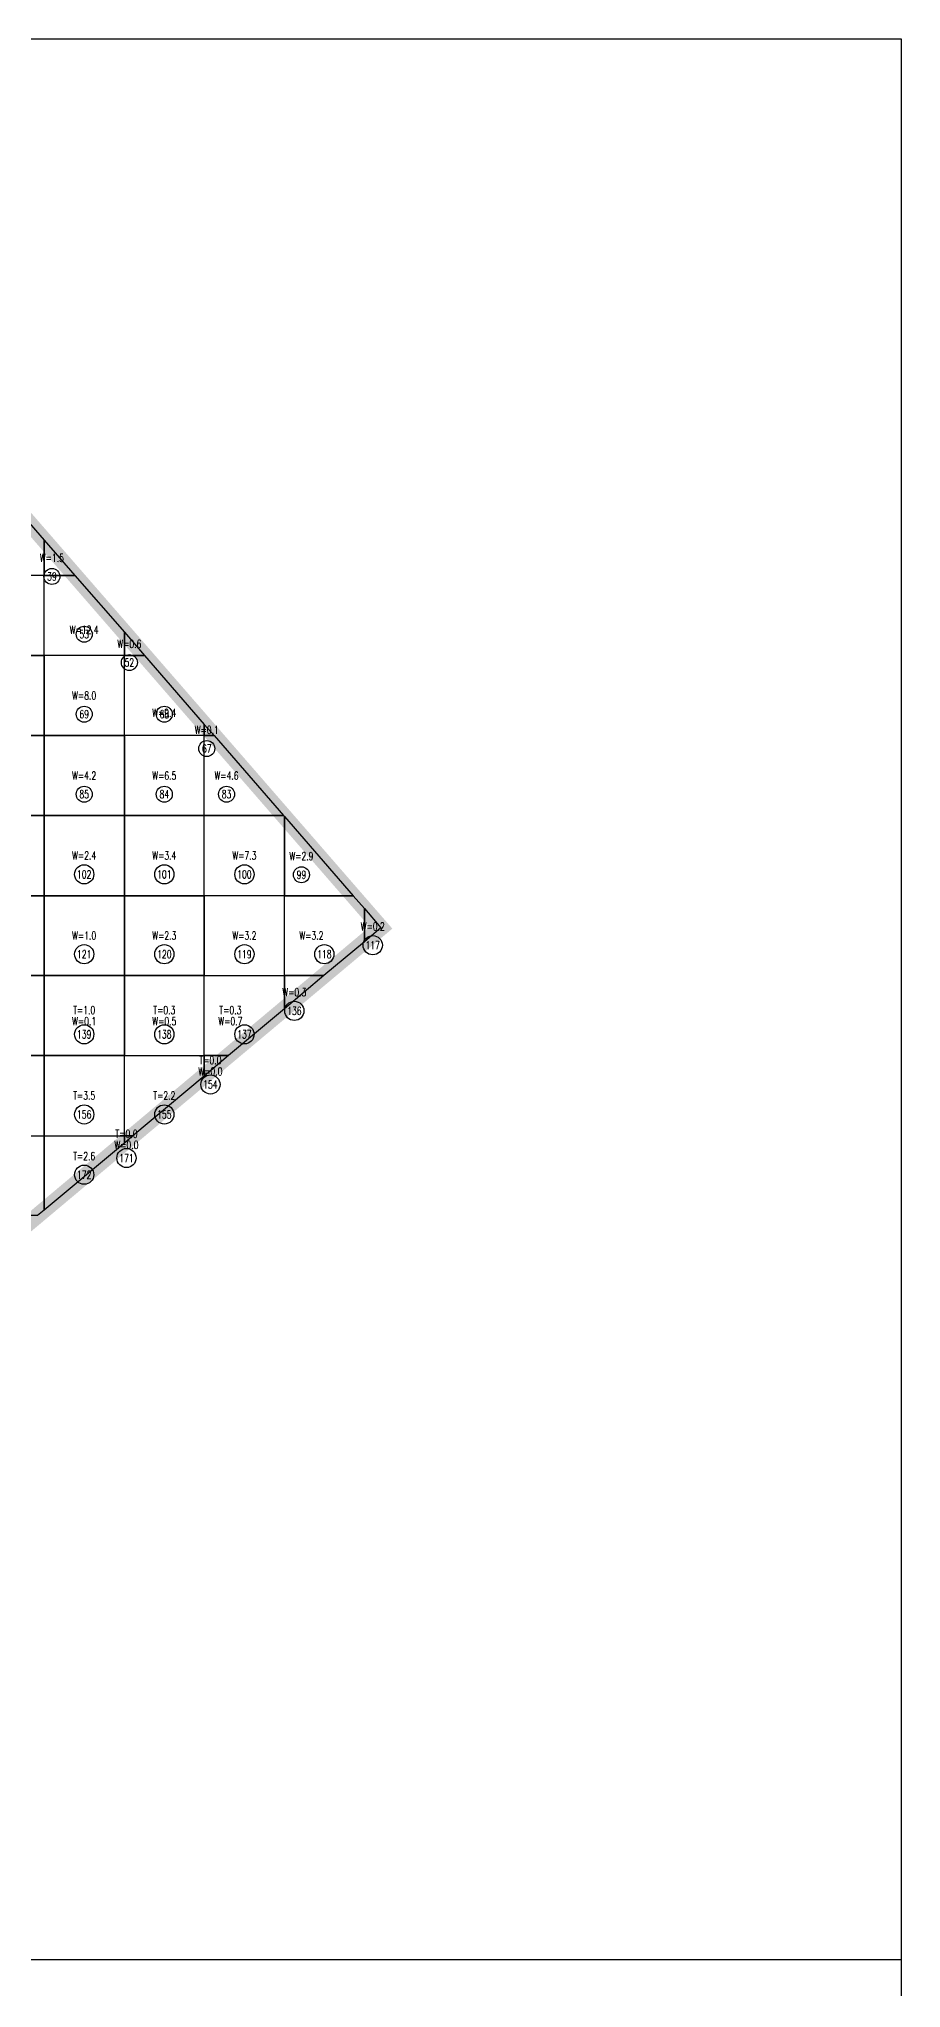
# Model space of a CAD drawing. Extents: x 4283 to 40403, y 1134 to 1764.
# Drawn here: x 18728.6 to 18773.5, y 1570.9 to 1672.4 of the extents above; entities that cross this region are included whole.
import ezdxf
from ezdxf.enums import TextEntityAlignment as Align

# ---------------------------------------------------------------- set-up
doc = ezdxf.new("R2010")
doc.units = 0
for name, color, linetype in [('tdz_22-2方格网', 2, 'Continuous'), ('tdz_22-2方格网计算', 7, 'Continuous'), ('tdz_土方计算图', 7, 'Continuous'), ('tdz_格田', 6, 'Continuous')]:
    doc.layers.add(name, color=color, linetype=linetype)
doc.styles.add('GLandNum', font='txt_____.ttf', dxfattribs={"width": 0.7, "height": 0.5})

msp = doc.modelspace()

# ---------------------------------------------------------------- linework, layer by layer
at = {"layer": 'tdz_22-2方格网', "linetype": 'Continuous'}
for points in [[(18728.86, 1646.26, 2833.46), (18728.86, 1644.42, 2833.19), (18724.69, 1644.42, 2833.26), (18724.69, 1648.59, 2833.52), (18726.84, 1648.59, 2833.67)], [(18730.46, 1644.42, 2833.3), (18728.86, 1644.42, 2833.19), (18728.86, 1646.26, 2833.46)], [(18724.69, 1644.42, 2833.26), (18724.69, 1640.25, 2833.06), (18728.86, 1640.25, 2832.91), (18728.86, 1644.42, 2833.19)], [(18733.03, 1641.47, 2833.03), (18733.03, 1640.25, 2832.86), (18728.86, 1640.25, 2832.91), (18728.86, 1644.42, 2833.19), (18730.46, 1644.42, 2833.3)], [(18734.08, 1640.25, 2832.93), (18733.03, 1640.25, 2832.86), (18733.03, 1641.47, 2833.03)], [(18724.69, 1640.25, 2833.06), (18724.69, 1636.09, 2832.87), (18728.86, 1636.09, 2832.68), (18728.86, 1640.25, 2832.91)], [(18728.86, 1640.25, 2832.91), (18728.86, 1636.09, 2832.68), (18733.03, 1636.09, 2832.56), (18733.03, 1640.25, 2832.86)], [(18737.19, 1636.67, 2832.61), (18737.19, 1636.09, 2832.52), (18733.03, 1636.09, 2832.56), (18733.03, 1640.25, 2832.86), (18734.08, 1640.25, 2832.93)], [(18724.69, 1636.09, 2832.87), (18724.69, 1631.92, 2832.69), (18728.86, 1631.92, 2832.5), (18728.86, 1636.09, 2832.68)], [(18728.86, 1636.09, 2832.68), (18728.86, 1631.92, 2832.5), (18733.03, 1631.92, 2832.34), (18733.03, 1636.09, 2832.56)], [(18733.03, 1636.09, 2832.56), (18733.03, 1631.92, 2832.34), (18737.19, 1631.92, 2832.21), (18737.19, 1636.09, 2832.52)], [(18737.7, 1636.09, 2832.56), (18737.19, 1636.09, 2832.52), (18737.19, 1636.67, 2832.61)], [(18737.19, 1636.09, 2832.52), (18737.7, 1636.09, 2832.56), (18741.32, 1631.92, 2832.19), (18737.19, 1631.92, 2832.21)], [(18724.69, 1631.92, 2832.69), (18724.69, 1627.75, 2832.52), (18728.86, 1627.75, 2832.36), (18728.86, 1631.92, 2832.5)], [(18728.86, 1631.92, 2832.5), (18728.86, 1627.75, 2832.36), (18733.03, 1627.75, 2832.21), (18733.03, 1631.92, 2832.34)], [(18733.03, 1631.92, 2832.34), (18733.03, 1627.75, 2832.21), (18737.19, 1627.75, 2832.04), (18737.19, 1631.92, 2832.21)], [(18741.36, 1631.87, 2832.18), (18741.36, 1627.75, 2831.88), (18737.19, 1627.75, 2832.04), (18737.19, 1631.92, 2832.21), (18741.32, 1631.92, 2832.19)], [(18744.94, 1627.75, 2831.82), (18741.36, 1627.75, 2831.88), (18741.36, 1631.87, 2832.18)], [(18724.69, 1627.75, 2832.52), (18724.69, 1623.59, 2832.36), (18728.86, 1623.59, 2832.19), (18728.86, 1627.75, 2832.36)], [(18728.86, 1627.75, 2832.36), (18728.86, 1623.59, 2832.19), (18733.03, 1623.59, 2832.07), (18733.03, 1627.75, 2832.21)], [(18733.03, 1627.75, 2832.21), (18733.03, 1623.59, 2832.07), (18737.19, 1623.59, 2831.91), (18737.19, 1627.75, 2832.04)], [(18737.19, 1627.75, 2832.04), (18737.19, 1623.59, 2831.91), (18741.36, 1623.59, 2831.75), (18741.36, 1627.75, 2831.88)], [(18743.42, 1623.59, 2831.67), (18741.36, 1623.59, 2831.75), (18741.36, 1627.75, 2831.88), (18744.94, 1627.75, 2831.82), (18745.53, 1627.08, 2831.76), (18745.53, 1625.35, 2831.67)], [(18745.53, 1625.35, 2831.67), (18745.53, 1627.08, 2831.76), (18746.39, 1626.08, 2831.67)], [(18724.69, 1623.59, 2832.36), (18724.69, 1619.42, 2832.2), (18728.86, 1619.42, 2831.98), (18728.86, 1623.59, 2832.19)], [(18728.86, 1623.59, 2832.19), (18728.86, 1619.42, 2831.98), (18733.03, 1619.42, 2831.87), (18733.03, 1623.59, 2832.07)], [(18733.03, 1623.59, 2832.07), (18733.03, 1619.42, 2831.87), (18737.19, 1619.42, 2831.68), (18737.19, 1623.59, 2831.91)], [(18738.45, 1619.42, 2831.68), (18737.19, 1619.42, 2831.68), (18737.19, 1623.59, 2831.91), (18741.36, 1623.59, 2831.75), (18741.36, 1621.86, 2831.67)], [(18741.36, 1623.59, 2831.75), (18743.42, 1623.59, 2831.67), (18741.36, 1621.86, 2831.67)], [(18724.69, 1619.42, 2832.2), (18724.69, 1615.25, 2832.06), (18728.86, 1615.25, 2831.83), (18728.86, 1619.42, 2831.98)], [(18728.86, 1619.42, 2831.98), (18728.86, 1615.25, 2831.83), (18733.03, 1615.25, 2831.68), (18733.03, 1619.42, 2831.87)], [(18733.48, 1615.25, 2831.68), (18733.03, 1615.25, 2831.68), (18733.03, 1619.42, 2831.87), (18737.19, 1619.42, 2831.68), (18737.19, 1618.36, 2831.68)], [(18737.19, 1619.42, 2831.68), (18738.45, 1619.42, 2831.68), (18737.19, 1618.36, 2831.68)], [(18728.51, 1611.09, 2831.71), (18724.69, 1611.09, 2831.92), (18724.69, 1615.25, 2832.06), (18728.86, 1615.25, 2831.83), (18728.86, 1611.38, 2831.71)], [(18728.86, 1611.38, 2831.71), (18728.86, 1615.25, 2831.83), (18733.03, 1615.25, 2831.68), (18733.03, 1614.87, 2831.68)], [(18733.03, 1615.25, 2831.68), (18733.48, 1615.25, 2831.68), (18733.03, 1614.87, 2831.68)]]:
    msp.add_polyline3d(points, close=True, dxfattribs=at)
at = {"layer": 'tdz_22-2方格网计算', "color": 7, "linetype": 'Continuous'}
for centre, radius in [((18729.26, 1644.37), 0.417), ((18730.94, 1641.36), 0.417), ((18733.29, 1639.89), 0.417), ((18730.94, 1637.2), 0.417), ((18735.11, 1637.2), 0.417), ((18737.32, 1635.41), 0.417), ((18730.94, 1633.03), 0.417), ((18735.11, 1633.03), 0.417), ((18738.35, 1633.03), 0.417), ((18730.94, 1628.86), 0.5), ((18735.11, 1628.86), 0.5), ((18739.28, 1628.86), 0.5), ((18742.25, 1628.84), 0.417), ((18730.94, 1624.7), 0.5), ((18735.11, 1624.7), 0.5), ((18739.28, 1624.7), 0.5), ((18743.44, 1624.7), 0.5), ((18745.96, 1625.17), 0.5), ((18741.88, 1621.75), 0.5), ((18730.94, 1620.53), 0.5), ((18735.11, 1620.53), 0.5), ((18739.28, 1620.53), 0.5), ((18737.51, 1617.92), 0.5), ((18730.94, 1616.36), 0.5), ((18735.11, 1616.36), 0.5), ((18730.94, 1613.22), 0.5), ((18733.14, 1614.09), 0.5)]:
    msp.add_circle(centre, radius, dxfattribs=at)
at = {"layer": 'tdz_土方计算图', "linetype": 'Continuous'}
for points in [[(18643.46, 1672.36), (18773.46, 1672.36)], [(18773.46, 1672.36), (18773.46, 1512.36)], [(18643.46, 1572.36), (18773.46, 1572.36)]]:
    msp.add_lwpolyline(points, dxfattribs=at)
at = {"layer": 'tdz_格田', "linetype": 'Continuous', "lineweight": 60, "const_width": 0.833}
msp.add_lwpolyline([(18683.78, 1573.59), (18670.53, 1612.28), (18678.78, 1643.26), (18707.26, 1671.13), (18746.39, 1626.08), (18683.78, 1573.59)], close=True, dxfattribs=at)

# ---------------------------------------------------------------- texts
at = {"layer": 'tdz_22-2方格网计算', "color": 173, "linetype": 'Continuous', "style": 'GLandNum', "width": 0.7}
for s, p in [('W=1.5', (18729.26, 1645.34)), ('W=12.4', (18730.94, 1641.6)), ('W=0.6', (18733.29, 1640.86)), ('W=8.0', (18730.94, 1638.17)), ('W=9.4', (18735.11, 1637.27)), ('W=0.1', (18737.32, 1636.38)), ('W=4.2', (18730.94, 1634)), ('W=6.5', (18735.11, 1634)), ('W=4.6', (18738.35, 1634)), ('W=2.4', (18730.94, 1629.84)), ('W=3.4', (18735.11, 1629.84)), ('W=7.3', (18739.28, 1629.84)), ('W=2.9', (18742.25, 1629.81)), ('W=1.0', (18730.94, 1625.67)), ('W=2.3', (18735.11, 1625.67)), ('W=3.2', (18739.28, 1625.67)), ('W=3.2', (18742.77, 1625.67)), ('W=0.2', (18745.96, 1626.15)), ('W=0.3', (18741.88, 1622.72)), ('W=0.1', (18730.94, 1621.21)), ('W=0.5', (18735.11, 1621.21)), ('W=0.7', (18738.55, 1621.21)), ('W=0.0', (18737.51, 1618.6)), ('W=0.0', (18733.14, 1614.77))]:
    msp.add_text(s, height=0.417, dxfattribs=at).set_placement(p, align=Align.MIDDLE_CENTER)
at = {"layer": 'tdz_22-2方格网计算', "color": 7, "linetype": 'Continuous', "style": 'GLandNum', "width": 0.7}
for s, p in [('39', (18729.26, 1644.37)), ('53', (18730.94, 1641.36)), ('52', (18733.29, 1639.89)), ('69', (18730.94, 1637.2)), ('68', (18735.11, 1637.2)), ('67', (18737.32, 1635.41)), ('85', (18730.94, 1633.03)), ('84', (18735.11, 1633.03)), ('83', (18738.35, 1633.03)), ('102', (18730.94, 1628.86)), ('101', (18735.11, 1628.86)), ('100', (18739.28, 1628.86)), ('99', (18742.25, 1628.84)), ('121', (18730.94, 1624.7)), ('120', (18735.11, 1624.7)), ('119', (18739.28, 1624.7)), ('118', (18743.44, 1624.7)), ('117', (18745.96, 1625.17)), ('136', (18741.88, 1621.75)), ('139', (18730.94, 1620.53)), ('138', (18735.11, 1620.53)), ('137', (18739.28, 1620.53)), ('154', (18737.51, 1617.92)), ('156', (18730.94, 1616.36)), ('155', (18735.11, 1616.36)), ('171', (18733.14, 1614.09)), ('172', (18730.94, 1613.22))]:
    msp.add_text(s, height=0.417, dxfattribs=at).set_placement(p, align=Align.MIDDLE_CENTER)
at = {"layer": 'tdz_22-2方格网计算', "color": 2, "linetype": 'Continuous', "style": 'GLandNum', "width": 0.7}
for s, p in [('T=1.0', (18730.94, 1621.79)), ('T=0.3', (18735.11, 1621.79)), ('T=0.3', (18738.55, 1621.79)), ('T=0.0', (18737.51, 1619.18)), ('T=3.5', (18730.94, 1617.34)), ('T=2.2', (18735.11, 1617.34)), ('T=0.0', (18733.14, 1615.35)), ('T=2.6', (18730.94, 1614.19))]:
    msp.add_text(s, height=0.417, dxfattribs=at).set_placement(p, align=Align.MIDDLE_CENTER)

doc.saveas('drawing.dxf')
